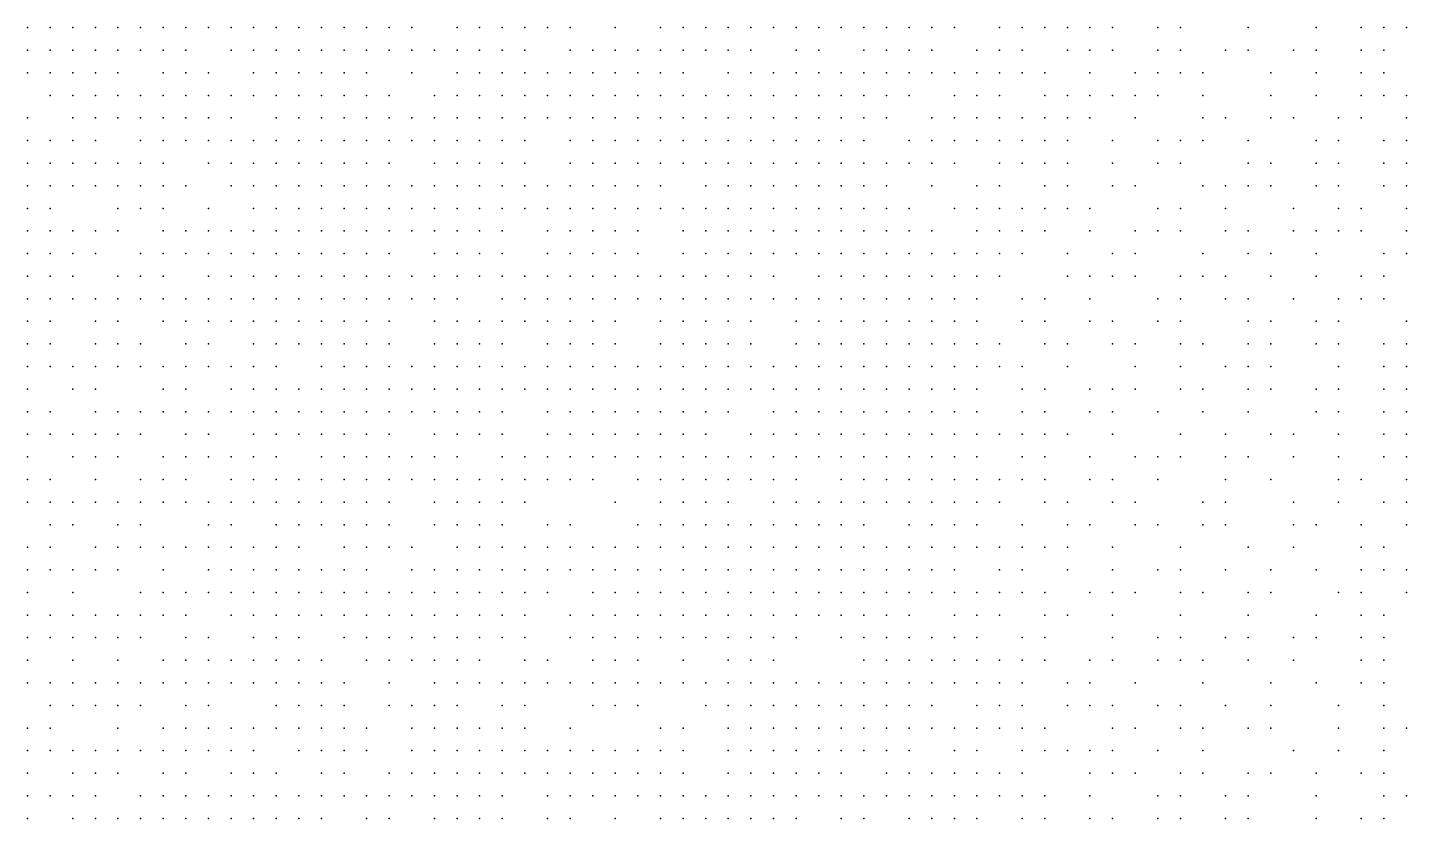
# Model space of a CAD drawing. Extents: x 429 to 793, y 817 to 1241.
# Drawn here: x 611.14 to 655.67, y 1029.04 to 1054.59 of the extents above; entities that cross this region are included whole.
import ezdxf

# ---------------------------------------------------------------- set-up
doc = ezdxf.new("R2010")
doc.units = 0

msp = doc.modelspace()

# ---------------------------------------------------------------- linework, layer by layer
for p in [(611.14, 1054.59, 254.963), (611.87, 1054.59, 255.572), (612.6, 1054.59, 256.495), (613.33, 1054.59, 257.66), (614.06, 1054.59, 258.275), (614.79, 1054.59, 259.506), (615.52, 1054.59, 259.779), (616.25, 1054.59, 260.367), (616.98, 1054.59, 261.141), (617.71, 1054.59, 261.59), (618.44, 1054.59, 262.13), (619.17, 1054.59, 262.26), (619.9, 1054.59, 262.712), (620.63, 1054.59, 263.4), (621.36, 1054.59, 263.765), (622.09, 1054.59, 264.13), (622.82, 1054.59, 264.332), (623.55, 1054.59, 264.215), (625.01, 1054.59, 264.258), (625.74, 1054.59, 264.3), (626.47, 1054.59, 264.584), (627.2, 1054.59, 264.435), (627.93, 1054.59, 264.719), (628.66, 1054.59, 264.569), (630.12, 1054.59, 264.417), (631.58, 1054.59, 263.76), (632.31, 1054.59, 263.54), (633.04, 1054.59, 263.604), (633.77, 1054.59, 263.251), (634.5, 1054.59, 263.075), (635.23, 1054.59, 262.963), (635.96, 1054.59, 262.61), (636.69, 1054.59, 262.12), (637.42, 1054.59, 261.63), (638.15, 1054.59, 260.794), (638.88, 1054.59, 260.25), (639.61, 1054.59, 260.014), (640.34, 1054.59, 259.255), (641.07, 1054.59, 258.753), (642.53, 1054.59, 256.866), (643.26, 1054.59, 255.509), (643.99, 1054.59, 254.449), (644.72, 1054.59, 253.5), (645.45, 1054.59, 252.48), (646.18, 1054.59, 251.018), (647.64, 1054.59, 247.844), (648.37, 1054.59, 246.043), (650.56, 1054.59, 241.767), (652.75, 1054.59, 237.195), (654.21, 1054.59, 234.075), (654.94, 1054.59, 232.34), (655.67, 1054.59, 231.208), (611.14, 1053.86, 255.33), (611.87, 1053.86, 255.913), (612.6, 1053.86, 257.035), (613.33, 1053.86, 258.043), (614.06, 1053.86, 258.659), (614.79, 1053.86, 259.588), (615.52, 1053.86, 260.176), (616.25, 1053.86, 260.763), (617.71, 1053.86, 261.915), (618.44, 1053.86, 262.293), (619.17, 1053.86, 262.67), (619.9, 1053.86, 263.214), (620.63, 1053.86, 263.882), (621.36, 1053.86, 264.006), (622.09, 1053.86, 264.55), (622.82, 1053.86, 264.752), (623.55, 1053.86, 264.534), (624.28, 1053.86, 264.736), (625.01, 1053.86, 264.679), (625.74, 1053.86, 264.727), (626.47, 1053.86, 264.762), (627.2, 1053.86, 264.868), (628.66, 1053.86, 265.003), (629.39, 1053.86, 264.853), (630.12, 1053.86, 264.851), (630.85, 1053.86, 264.412), (631.58, 1053.86, 264.192), (632.31, 1053.86, 263.967), (633.04, 1053.86, 263.727), (633.77, 1053.86, 263.668), (634.5, 1053.86, 263.315), (635.96, 1053.86, 263.027), (636.69, 1053.86, 262.385), (638.15, 1053.86, 261.14), (638.88, 1053.86, 260.65), (639.61, 1053.86, 260.147), (640.34, 1053.86, 259.645), (641.8, 1053.86, 258.25), (642.53, 1053.86, 256.91), (643.26, 1053.86, 255.885), (644.72, 1053.86, 254.067), (645.45, 1053.86, 252.17), (646.18, 1053.86, 251.448), (647.64, 1053.86, 247.842), (648.37, 1053.86, 246.759), (649.83, 1053.86, 243.89), (650.56, 1053.86, 242.113), (652.02, 1053.86, 238.923), (652.75, 1053.86, 237.365), (654.21, 1053.86, 234.435), (654.94, 1053.86, 232.7), (611.14, 1053.13, 255.7), (611.87, 1053.13, 256.293), (612.6, 1053.13, 257.418), (613.33, 1053.13, 257.731), (614.06, 1053.13, 259.042), (615.52, 1053.13, 260.573), (616.25, 1053.13, 261.16), (616.98, 1053.13, 262.081), (618.44, 1053.13, 262.692), (619.17, 1053.13, 263.077), (619.9, 1053.13, 263.452), (620.63, 1053.13, 264.302), (621.36, 1053.13, 264.426), (622.09, 1053.13, 264.97), (623.55, 1053.13, 265.058), (625.01, 1053.13, 265.106), (625.74, 1053.13, 265.153), (626.47, 1053.13, 265.188), (627.2, 1053.13, 265.223), (627.93, 1053.13, 265.152), (628.66, 1053.13, 265.436), (629.39, 1053.13, 265.287), (630.12, 1053.13, 265.284), (630.85, 1053.13, 264.848), (631.58, 1053.13, 264.618), (632.31, 1053.13, 264.393), (633.77, 1053.13, 264.153), (634.5, 1053.13, 263.913), (635.23, 1053.13, 263.379), (635.96, 1053.13, 263.443), (636.69, 1053.13, 262.801), (637.42, 1053.13, 262.576), (638.15, 1053.13, 261.554), (638.88, 1053.13, 261.057), (639.61, 1053.13, 260.542), (640.34, 1053.13, 259.756), (641.07, 1053.13, 259.198), (641.8, 1053.13, 258.64), (642.53, 1053.13, 257.3), (643.26, 1053.13, 256.262), (643.99, 1053.13, 254.825), (645.45, 1053.13, 253.208), (646.91, 1053.13, 250.002), (647.64, 1053.13, 248.198), (648.37, 1053.13, 247.473), (649.1, 1053.13, 245.673), (651.29, 1053.13, 241.388), (652.75, 1053.13, 237.877), (654.21, 1053.13, 234.982), (654.94, 1053.13, 233.06), (611.87, 1052.4, 256.663), (612.6, 1052.4, 257.255), (613.33, 1052.4, 258.114), (614.06, 1052.4, 259.397), (614.79, 1052.4, 259.985), (615.52, 1052.4, 260.849), (616.25, 1052.4, 261.557), (616.98, 1052.4, 262.017), (617.71, 1052.4, 262.542), (618.44, 1052.4, 263.098), (619.17, 1052.4, 263.483), (619.9, 1052.4, 263.858), (620.63, 1052.4, 264.233), (621.36, 1052.4, 264.846), (622.09, 1052.4, 265.39), (622.82, 1052.4, 265.438), (624.28, 1052.4, 265.485), (625.01, 1052.4, 265.611), (625.74, 1052.4, 265.58), (626.47, 1052.4, 265.677), (627.2, 1052.4, 265.774), (627.93, 1052.4, 265.871), (628.66, 1052.4, 265.685), (629.39, 1052.4, 265.72), (630.12, 1052.4, 265.495), (630.85, 1052.4, 265.27), (631.58, 1052.4, 265.317), (632.31, 1052.4, 264.82), (633.04, 1052.4, 264.697), (633.77, 1052.4, 264.58), (634.5, 1052.4, 264.34), (635.23, 1052.4, 264.1), (635.96, 1052.4, 263.86), (636.69, 1052.4, 263.218), (637.42, 1052.4, 262.458), (638.15, 1052.4, 261.961), (638.88, 1052.4, 261.463), (639.61, 1052.4, 260.948), (641.07, 1052.4, 259.588), (641.8, 1052.4, 259.03), (642.53, 1052.4, 257.88), (643.99, 1052.4, 255.96), (644.72, 1052.4, 254.247), (645.45, 1052.4, 253.572), (646.18, 1052.4, 251.438), (646.91, 1052.4, 250.719), (647.64, 1052.4, 248.841), (649.1, 1052.4, 246.027), (651.29, 1052.4, 241.022), (652.75, 1052.4, 237.268), (654.21, 1052.4, 235.322), (654.94, 1052.4, 233.397), (655.67, 1052.4, 232.724), (611.14, 1051.67, 255.43), (612.6, 1051.67, 257.625), (613.33, 1051.67, 258.217), (614.06, 1051.67, 259.791), (614.79, 1051.67, 260.226), (615.52, 1051.67, 261.245), (616.25, 1051.67, 261.953), (616.98, 1051.67, 262.478), (617.71, 1051.67, 262.713), (619.17, 1051.67, 263.89), (619.9, 1051.67, 264.265), (620.63, 1051.67, 264.985), (621.36, 1051.67, 265.35), (622.09, 1051.67, 265.728), (622.82, 1051.67, 265.783), (623.55, 1051.67, 265.673), (624.28, 1051.67, 265.987), (625.01, 1051.67, 265.956), (625.74, 1051.67, 265.925), (626.47, 1051.67, 266.022), (627.2, 1051.67, 266.119), (627.93, 1051.67, 266.216), (628.66, 1051.67, 266.03), (629.39, 1051.67, 266.07), (630.12, 1051.67, 265.838), (630.85, 1051.67, 265.908), (631.58, 1051.67, 265.66), (632.31, 1051.67, 265.411), (633.04, 1051.67, 265.039), (633.77, 1051.67, 264.573), (634.5, 1051.67, 264.449), (635.23, 1051.67, 264.443), (635.96, 1051.67, 264.193), (636.69, 1051.67, 263.716), (637.42, 1051.67, 263.149), (638.15, 1051.67, 262.367), (638.88, 1051.67, 261.87), (640.34, 1051.67, 260.433), (641.07, 1051.67, 259.978), (641.8, 1051.67, 259.42), (642.53, 1051.67, 258.27), (643.26, 1051.67, 257.018), (643.99, 1051.67, 256.34), (644.72, 1051.67, 254.954), (645.45, 1051.67, 253.935), (646.91, 1051.67, 251.072), (649.1, 1051.67, 246.38), (649.83, 1051.67, 245.295), (651.29, 1051.67, 241.728), (652.02, 1051.67, 240.656), (653.48, 1051.67, 236.83), (654.21, 1051.67, 236.14), (655.67, 1051.67, 233.061), (611.14, 1050.94, 256.44), (611.87, 1050.94, 257.063), (612.6, 1050.94, 258.31), (613.33, 1050.94, 258.593), (614.79, 1050.94, 260.772), (615.52, 1050.94, 261.642), (616.25, 1050.94, 262.35), (616.98, 1050.94, 262.735), (617.71, 1050.94, 263.404), (618.44, 1050.94, 263.647), (619.17, 1050.94, 264.215), (619.9, 1050.94, 264.58), (620.63, 1050.94, 265.31), (621.36, 1050.94, 265.677), (622.09, 1050.94, 266.065), (622.82, 1050.94, 266.12), (623.55, 1050.94, 266.018), (624.28, 1050.94, 266.332), (625.01, 1050.94, 266.301), (625.74, 1050.94, 266.27), (626.47, 1050.94, 266.367), (627.2, 1050.94, 266.464), (628.66, 1050.94, 266.38), (629.39, 1050.94, 266.42), (630.12, 1050.94, 266.188), (630.85, 1050.94, 265.955), (631.58, 1050.94, 266.002), (632.31, 1050.94, 265.754), (633.04, 1050.94, 265.382), (633.77, 1050.94, 265.258), (634.5, 1050.94, 265.025), (635.23, 1050.94, 264.775), (635.96, 1050.94, 264.525), (636.69, 1050.94, 263.68), (637.42, 1050.94, 263.572), (638.15, 1050.94, 263.005), (639.61, 1050.94, 261.627), (640.34, 1050.94, 260.84), (641.07, 1050.94, 260.325), (641.8, 1050.94, 259.81), (642.53, 1050.94, 258.075), (643.26, 1050.94, 257.398), (643.99, 1050.94, 256.72), (644.72, 1050.94, 255.324), (646.18, 1050.94, 252.824), (647.64, 1050.94, 249.987), (648.37, 1050.94, 248.756), (649.1, 1050.94, 246.727), (650.56, 1050.94, 243.5), (652.75, 1050.94, 239.11), (653.48, 1050.94, 237.864), (654.94, 1050.94, 234.842), (655.67, 1050.94, 233.398), (611.14, 1050.21, 256.813), (611.87, 1050.21, 257.437), (612.6, 1050.21, 258.377), (613.33, 1050.21, 258.977), (614.06, 1050.21, 260.557), (614.79, 1050.21, 261.155), (615.52, 1050.21, 261.753), (616.98, 1050.21, 263.163), (617.71, 1050.21, 263.729), (618.44, 1050.21, 263.972), (619.17, 1050.21, 264.54), (619.9, 1050.21, 264.905), (620.63, 1050.21, 265.29), (621.36, 1050.21, 266.015), (622.09, 1050.21, 266.402), (622.82, 1050.21, 266.457), (624.28, 1050.21, 266.513), (625.01, 1050.21, 266.646), (625.74, 1050.21, 266.615), (626.47, 1050.21, 266.712), (627.2, 1050.21, 266.69), (628.66, 1050.21, 266.73), (629.39, 1050.21, 266.77), (630.12, 1050.21, 266.538), (630.85, 1050.21, 266.305), (631.58, 1050.21, 266.073), (632.31, 1050.21, 266.096), (633.04, 1050.21, 265.848), (633.77, 1050.21, 265.724), (634.5, 1050.21, 265.357), (635.23, 1050.21, 265.107), (635.96, 1050.21, 264.857), (636.69, 1050.21, 264.345), (637.42, 1050.21, 263.5), (638.15, 1050.21, 263.428), (638.88, 1050.21, 262.293), (639.61, 1050.21, 262.051), (640.34, 1050.21, 261.385), (641.07, 1050.21, 260.743), (642.53, 1050.21, 259.504), (643.26, 1050.21, 257.778), (643.99, 1050.21, 256.038), (644.72, 1050.21, 255.355), (646.18, 1050.21, 253.194), (647.64, 1050.21, 250.34), (648.37, 1050.21, 248.88), (650.56, 1050.21, 244.547), (651.29, 1050.21, 242.621), (652.75, 1050.21, 239.932), (653.48, 1050.21, 238.201), (654.94, 1050.21, 235.168), (655.67, 1050.21, 233.663), (611.14, 1049.48, 257.187), (611.87, 1049.48, 257.81), (612.6, 1049.48, 258.76), (613.33, 1049.48, 259.643), (614.06, 1049.48, 260.601), (614.79, 1049.48, 261.241), (615.52, 1049.48, 262.161), (616.25, 1049.48, 262.763), (617.71, 1049.48, 264.054), (618.44, 1049.48, 264.622), (619.17, 1049.48, 264.865), (619.9, 1049.48, 265.24), (620.63, 1049.48, 265.628), (621.36, 1049.48, 266.498), (622.09, 1049.48, 266.74), (622.82, 1049.48, 266.852), (623.55, 1049.48, 266.964), (624.28, 1049.48, 267.076), (625.01, 1049.48, 266.905), (625.74, 1049.48, 266.96), (626.47, 1049.48, 267.274), (627.2, 1049.48, 267.236), (627.93, 1049.48, 267.197), (628.66, 1049.48, 267.159), (629.39, 1049.48, 267.473), (630.12, 1049.48, 267.005), (630.85, 1049.48, 266.889), (631.58, 1049.48, 266.773), (633.04, 1049.48, 266.19), (633.77, 1049.48, 265.94), (634.5, 1049.48, 265.723), (635.23, 1049.48, 265.457), (635.96, 1049.48, 265.19), (636.69, 1049.48, 264.677), (637.42, 1049.48, 263.833), (638.15, 1049.48, 263.32), (638.88, 1049.48, 262.717), (640.34, 1049.48, 261.808), (641.8, 1049.48, 260.213), (642.53, 1049.48, 259.528), (643.99, 1049.48, 257.1), (644.72, 1049.48, 255.735), (646.18, 1049.48, 254), (646.91, 1049.48, 252.535), (649.1, 1049.48, 248.145), (649.83, 1049.48, 245.618), (650.56, 1049.48, 244.884), (651.29, 1049.48, 242.958), (652.75, 1049.48, 239.577), (653.48, 1049.48, 238.538), (654.94, 1049.48, 235.495), (655.67, 1049.48, 233.989), (611.14, 1048.75, 257.56), (611.87, 1048.75, 258.16), (614.06, 1048.75, 261.007), (614.79, 1048.75, 261.972), (615.52, 1048.75, 262.574), (616.98, 1048.75, 263.577), (618.44, 1048.75, 264.79), (619.17, 1048.75, 265.19), (619.9, 1048.75, 265.578), (620.63, 1048.75, 266.256), (621.36, 1048.75, 266.838), (622.09, 1048.75, 267.08), (622.82, 1048.75, 267.192), (623.55, 1048.75, 267.304), (624.28, 1048.75, 267.416), (625.01, 1048.75, 267.245), (625.74, 1048.75, 267.307), (626.47, 1048.75, 267.353), (627.2, 1048.75, 267.588), (627.93, 1048.75, 267.549), (628.66, 1048.75, 267.511), (629.39, 1048.75, 267.825), (630.12, 1048.75, 267.357), (630.85, 1048.75, 267.242), (631.58, 1048.75, 267.126), (632.31, 1048.75, 266.658), (633.04, 1048.75, 266.533), (633.77, 1048.75, 266.272), (634.5, 1048.75, 266.322), (635.23, 1048.75, 266.055), (635.96, 1048.75, 265.522), (636.69, 1048.75, 265.179), (637.42, 1048.75, 264.503), (638.15, 1048.75, 264.16), (638.88, 1048.75, 263.14), (639.61, 1048.75, 262.61), (641.07, 1048.75, 261.147), (641.8, 1048.75, 260.617), (642.53, 1048.75, 259.932), (643.26, 1048.75, 259.247), (643.99, 1048.75, 257.493), (644.72, 1048.75, 256.323), (645.45, 1048.75, 255.052), (647.64, 1048.75, 251.06), (648.37, 1048.75, 249.596), (649.83, 1048.75, 245.965), (652.02, 1048.75, 242.004), (653.48, 1048.75, 238.153), (654.21, 1048.75, 237.407), (655.67, 1048.75, 234.372), (611.14, 1048.02, 257.953), (611.87, 1048.02, 258.563), (612.6, 1048.02, 259.732), (613.33, 1048.02, 260.049), (614.06, 1048.02, 261.414), (615.52, 1048.02, 262.987), (616.25, 1048.02, 263.59), (616.98, 1048.02, 264.075), (617.71, 1048.02, 264.39), (618.44, 1048.02, 265.1), (619.17, 1048.02, 265.515), (619.9, 1048.02, 265.918), (620.63, 1048.02, 266.645), (621.36, 1048.02, 267.178), (622.09, 1048.02, 267.42), (622.82, 1048.02, 267.532), (623.55, 1048.02, 267.644), (624.28, 1048.02, 267.53), (625.01, 1048.02, 267.592), (625.74, 1048.02, 267.655), (626.47, 1048.02, 267.7), (627.93, 1048.02, 268.092), (628.66, 1048.02, 268.137), (629.39, 1048.02, 268.177), (630.12, 1048.02, 267.945), (630.85, 1048.02, 267.703), (632.31, 1048.02, 267.117), (633.04, 1048.02, 266.875), (633.77, 1048.02, 266.615), (634.5, 1048.02, 266.355), (635.23, 1048.02, 266.388), (635.96, 1048.02, 266.122), (636.69, 1048.02, 265.512), (637.42, 1048.02, 264.836), (638.15, 1048.02, 264.492), (638.88, 1048.02, 263.816), (639.61, 1048.02, 262.962), (640.34, 1048.02, 262.374), (641.8, 1048.02, 261.02), (642.53, 1048.02, 260.335), (643.26, 1048.02, 258.586), (643.99, 1048.02, 257.887), (645.45, 1048.02, 255.934), (646.91, 1048.02, 253.265), (647.64, 1048.02, 251.42), (648.37, 1048.02, 249.59), (649.83, 1048.02, 246.539), (650.56, 1048.02, 245.587), (652.02, 1048.02, 242.328), (652.75, 1048.02, 240.572), (653.48, 1048.02, 238.837), (654.21, 1048.02, 237.721), (655.67, 1048.02, 234.6), (611.14, 1047.29, 258.347), (611.87, 1047.29, 258.957), (612.6, 1047.29, 259.567), (613.33, 1047.29, 260.456), (614.79, 1047.29, 262.385), (615.52, 1047.29, 263.273), (616.25, 1047.29, 264.003), (616.98, 1047.29, 264.561), (617.71, 1047.29, 265.046), (618.44, 1047.29, 265.425), (619.17, 1047.29, 265.84), (619.9, 1047.29, 266.242), (620.63, 1047.29, 266.97), (621.36, 1047.29, 267.518), (622.09, 1047.29, 267.76), (622.82, 1047.29, 267.872), (624.28, 1047.29, 267.878), (625.01, 1047.29, 267.94), (625.74, 1047.29, 268.003), (626.47, 1047.29, 268.395), (627.93, 1047.29, 268.44), (628.66, 1047.29, 268.485), (629.39, 1047.29, 268.53), (630.12, 1047.29, 268.287), (630.85, 1047.29, 268.045), (632.31, 1047.29, 267.802), (633.04, 1047.29, 267.217), (633.77, 1047.29, 266.957), (634.5, 1047.29, 266.698), (635.23, 1047.29, 266.438), (635.96, 1047.29, 266.454), (636.69, 1047.29, 266.188), (637.42, 1047.29, 265.675), (638.15, 1047.29, 265.147), (638.88, 1047.29, 263.775), (639.61, 1047.29, 263.235), (640.34, 1047.29, 262.784), (641.07, 1047.29, 262.196), (641.8, 1047.29, 261.43), (642.53, 1047.29, 260.636), (643.26, 1047.29, 259.65), (644.72, 1047.29, 257.498), (646.18, 1047.29, 255.13), (646.91, 1047.29, 253.638), (649.1, 1047.29, 249.215), (650.56, 1047.29, 245.927), (651.29, 1047.29, 244.115), (652.75, 1047.29, 241.168), (654.94, 1047.29, 236.366), (655.67, 1047.29, 234.677), (611.14, 1046.56, 257.692), (611.87, 1046.56, 259.35), (612.6, 1046.56, 259.96), (614.06, 1046.56, 262.193), (614.79, 1046.56, 262.64), (615.52, 1046.56, 263.687), (616.98, 1046.56, 264.974), (617.71, 1046.56, 265.335), (618.44, 1046.56, 265.75), (619.17, 1046.56, 266.165), (619.9, 1046.56, 266.568), (620.63, 1046.56, 267.295), (621.36, 1046.56, 267.698), (622.09, 1046.56, 268.1), (622.82, 1046.56, 268.163), (623.55, 1046.56, 268.425), (624.28, 1046.56, 268.4), (625.01, 1046.56, 268.375), (625.74, 1046.56, 268.725), (626.47, 1046.56, 268.461), (627.2, 1046.56, 268.572), (627.93, 1046.56, 268.683), (628.66, 1046.56, 268.86), (629.39, 1046.56, 268.917), (630.12, 1046.56, 268.662), (630.85, 1046.56, 268.367), (631.58, 1046.56, 268.098), (632.31, 1046.56, 267.829), (633.04, 1046.56, 267.56), (633.77, 1046.56, 267.427), (634.5, 1046.56, 267.294), (635.23, 1046.56, 267.161), (636.69, 1046.56, 266.52), (637.42, 1046.56, 265.992), (638.15, 1046.56, 265.465), (638.88, 1046.56, 264.62), (639.61, 1046.56, 263.552), (640.34, 1046.56, 263.013), (641.07, 1046.56, 262.606), (641.8, 1046.56, 262.018), (642.53, 1046.56, 261.046), (644.72, 1046.56, 257.956), (645.45, 1046.56, 256.202), (646.18, 1046.56, 254.387), (646.91, 1046.56, 253.645), (648.37, 1046.56, 250.543), (649.1, 1046.56, 249.586), (649.83, 1046.56, 248.1), (651.29, 1046.56, 244.455), (652.75, 1046.56, 241.498), (654.21, 1046.56, 238.077), (654.94, 1046.56, 236.673), (611.14, 1045.83, 258.74), (611.87, 1045.83, 259.387), (612.6, 1045.83, 260.68), (613.33, 1045.83, 260.968), (614.06, 1045.83, 261.583), (614.79, 1045.83, 263.207), (615.52, 1045.83, 264.1), (616.25, 1045.83, 264.417), (616.98, 1045.83, 264.92), (617.71, 1045.83, 265.66), (618.44, 1045.83, 266.228), (619.17, 1045.83, 266.49), (619.9, 1045.83, 266.892), (620.63, 1045.83, 267.668), (621.36, 1045.83, 268.06), (622.09, 1045.83, 268.468), (622.82, 1045.83, 268.538), (623.55, 1045.83, 268.8), (624.28, 1045.83, 268.775), (625.01, 1045.83, 268.75), (626.47, 1045.83, 268.836), (627.2, 1045.83, 268.947), (627.93, 1045.83, 269.19), (628.66, 1045.83, 269.247), (629.39, 1045.83, 269.305), (630.12, 1045.83, 269.05), (630.85, 1045.83, 268.742), (631.58, 1045.83, 268.795), (632.31, 1045.83, 268.204), (633.04, 1045.83, 267.935), (633.77, 1045.83, 267.802), (634.5, 1045.83, 267.669), (635.23, 1045.83, 267.536), (635.96, 1045.83, 267.028), (636.69, 1045.83, 266.882), (637.42, 1045.83, 266.337), (638.15, 1045.83, 265.392), (638.88, 1045.83, 264.938), (639.61, 1045.83, 264.41), (640.34, 1045.83, 263.87), (641.07, 1045.83, 263.33), (641.8, 1045.83, 262.428), (643.26, 1045.83, 260.662), (643.99, 1045.83, 259.764), (645.45, 1045.83, 256.925), (647.64, 1045.83, 252.906), (648.37, 1045.83, 251.728), (649.83, 1045.83, 248.096), (650.56, 1045.83, 246.26), (652.02, 1045.83, 242.974), (653.48, 1045.83, 240.124), (654.21, 1045.83, 238.383), (654.94, 1045.83, 236.748), (611.14, 1045.1, 259.137), (611.87, 1045.1, 259.783), (613.33, 1045.1, 261.372), (614.06, 1045.1, 262.597), (615.52, 1045.1, 264.22), (616.25, 1045.1, 264.83), (616.98, 1045.1, 265.706), (617.71, 1045.1, 265.967), (618.44, 1045.1, 266.581), (619.17, 1045.1, 266.842), (619.9, 1045.1, 267.235), (620.63, 1045.1, 268.02), (621.36, 1045.1, 268.417), (622.09, 1045.1, 268.835), (622.82, 1045.1, 268.905), (624.28, 1045.1, 269.15), (625.01, 1045.1, 269.125), (625.74, 1045.1, 269.1), (626.47, 1045.1, 269.52), (627.2, 1045.1, 269.322), (627.93, 1045.1, 269.577), (628.66, 1045.1, 269.635), (629.39, 1045.1, 269.693), (630.12, 1045.1, 269.438), (631.58, 1045.1, 269.182), (632.31, 1045.1, 268.927), (633.04, 1045.1, 268.31), (633.77, 1045.1, 268.177), (634.5, 1045.1, 268.044), (635.96, 1045.1, 267.517), (636.69, 1045.1, 267.245), (637.42, 1045.1, 266.7), (638.15, 1045.1, 266.155), (638.88, 1045.1, 265.246), (639.61, 1045.1, 264.755), (640.34, 1045.1, 263.684), (641.07, 1045.1, 263.321), (641.8, 1045.1, 262.958), (643.26, 1045.1, 260.855), (643.99, 1045.1, 259.067), (645.45, 1045.1, 257.667), (646.18, 1045.1, 255.893), (647.64, 1045.1, 253.283), (648.37, 1045.1, 251.798), (650.56, 1045.1, 247.34), (651.29, 1045.1, 244.634), (652.75, 1045.1, 241.872), (653.48, 1045.1, 239.407), (655.67, 1045.1, 235.851), (611.14, 1044.37, 259.533), (611.87, 1044.37, 260.18), (613.33, 1044.37, 262.39), (614.06, 1044.37, 263), (614.79, 1044.37, 264.051), (616.25, 1044.37, 265.165), (616.98, 1044.37, 266.058), (618.44, 1044.37, 266.934), (619.17, 1044.37, 267.195), (619.9, 1044.37, 267.95), (620.63, 1044.37, 268.367), (621.36, 1044.37, 268.785), (622.09, 1044.37, 269.203), (622.82, 1044.37, 269.273), (624.28, 1044.37, 269.343), (625.01, 1044.37, 269.5), (625.74, 1044.37, 269.85), (626.47, 1044.37, 269.908), (627.93, 1044.37, 269.965), (628.66, 1044.37, 270.111), (629.39, 1044.37, 270.08), (630.12, 1044.37, 269.825), (631.58, 1044.37, 269.57), (632.31, 1044.37, 269.315), (633.04, 1044.37, 268.685), (633.77, 1044.37, 268.552), (634.5, 1044.37, 268.152), (635.96, 1044.37, 267.88), (636.69, 1044.37, 267.608), (637.42, 1044.37, 267.062), (638.15, 1044.37, 266.517), (638.88, 1044.37, 265.591), (639.61, 1044.37, 265.1), (640.34, 1044.37, 264.737), (641.07, 1044.37, 264.02), (641.8, 1044.37, 263.463), (642.53, 1044.37, 262.578), (643.99, 1044.37, 260.158), (644.72, 1044.37, 258.964), (646.18, 1044.37, 256.984), (646.91, 1044.37, 255.453), (648.37, 1044.37, 252.169), (649.1, 1044.37, 251.054), (650.56, 1044.37, 246.96), (651.29, 1044.37, 245.432), (652.75, 1044.37, 242.206), (653.48, 1044.37, 241.121), (654.94, 1044.37, 237.355), (655.67, 1044.37, 236.154), (611.14, 1043.64, 259.93), (611.87, 1043.64, 261.111), (612.6, 1043.64, 261.537), (613.33, 1043.64, 262.718), (614.06, 1043.64, 263.271), (614.79, 1043.64, 264.378), (615.52, 1043.64, 264.883), (616.25, 1043.64, 265.5), (616.98, 1043.64, 266.268), (617.71, 1043.64, 266.7), (618.44, 1043.64, 267.286), (619.17, 1043.64, 267.547), (620.63, 1043.64, 268.735), (621.36, 1043.64, 269.31), (622.09, 1043.64, 269.57), (622.82, 1043.64, 269.7), (623.55, 1043.64, 269.829), (624.28, 1043.64, 269.958), (625.01, 1043.64, 270.088), (625.74, 1043.64, 270.23), (626.47, 1043.64, 270.293), (627.2, 1043.64, 270.173), (627.93, 1043.64, 270.142), (628.66, 1043.64, 270.496), (629.39, 1043.64, 270.465), (630.12, 1043.64, 270.038), (630.85, 1043.64, 269.997), (631.58, 1043.64, 269.955), (632.31, 1043.64, 269.7), (633.04, 1043.64, 269.06), (633.77, 1043.64, 269.12), (634.5, 1043.64, 268.818), (635.23, 1043.64, 268.575), (635.96, 1043.64, 268.273), (636.69, 1043.64, 267.97), (637.42, 1043.64, 267.728), (638.15, 1043.64, 266.88), (638.88, 1043.64, 265.973), (639.61, 1043.64, 265.445), (640.34, 1043.64, 265.082), (641.07, 1043.64, 264.348), (641.8, 1043.64, 263.79), (642.53, 1043.64, 262.905), (643.26, 1043.64, 261.642), (644.72, 1043.64, 259.777), (646.91, 1043.64, 255.912), (648.37, 1043.64, 252.546), (649.83, 1043.64, 249.94), (650.56, 1043.64, 247.327), (651.29, 1043.64, 245.832), (653.48, 1043.64, 241.438), (654.94, 1043.64, 237.59), (655.67, 1043.64, 236.88), (611.14, 1042.91, 260.247), (612.6, 1042.91, 261.865), (613.33, 1042.91, 263.045), (615.52, 1042.91, 265.218), (616.25, 1042.91, 265.835), (617.71, 1042.91, 267.035), (618.44, 1042.91, 267.467), (619.17, 1042.91, 267.9), (619.9, 1042.91, 268.685), (620.63, 1042.91, 269.049), (621.36, 1042.91, 269.677), (622.09, 1042.91, 269.938), (622.82, 1042.91, 270.067), (623.55, 1042.91, 270.197), (624.28, 1042.91, 270.326), (625.01, 1042.91, 270.148), (625.74, 1042.91, 270.61), (626.47, 1042.91, 270.672), (627.2, 1042.91, 270.558), (627.93, 1042.91, 270.735), (628.66, 1042.91, 270.881), (629.39, 1042.91, 270.85), (630.12, 1042.91, 270.423), (630.85, 1042.91, 270.382), (631.58, 1042.91, 270.34), (632.31, 1042.91, 270.075), (633.04, 1042.91, 269.435), (633.77, 1042.91, 269.15), (634.5, 1042.91, 269.18), (635.23, 1042.91, 268.878), (635.96, 1042.91, 268.938), (636.69, 1042.91, 268.333), (637.42, 1042.91, 268.09), (638.15, 1042.91, 267.243), (638.88, 1042.91, 266.335), (639.61, 1042.91, 265.79), (640.34, 1042.91, 265.232), (641.07, 1042.91, 264.675), (641.8, 1042.91, 264.117), (643.26, 1042.91, 262.525), (643.99, 1042.91, 261.338), (645.45, 1042.91, 258.784), (646.18, 1042.91, 257.677), (646.91, 1042.91, 256.304), (648.37, 1042.91, 253.67), (649.1, 1042.91, 251.798), (650.56, 1042.91, 248.22), (651.29, 1042.91, 246.93), (652.75, 1042.91, 243.59), (653.48, 1042.91, 241.054), (654.94, 1042.91, 238.396), (655.67, 1042.91, 237.177), (611.14, 1042.18, 260.565), (611.87, 1042.18, 261.19), (613.33, 1042.18, 263.372), (614.06, 1042.18, 263.983), (614.79, 1042.18, 264.935), (615.52, 1042.18, 265.743), (616.25, 1042.18, 266.583), (616.98, 1042.18, 266.997), (617.71, 1042.18, 267.41), (618.44, 1042.18, 267.824), (619.17, 1042.18, 268.25), (619.9, 1042.18, 269.035), (620.63, 1042.18, 269.47), (621.36, 1042.18, 270.044), (622.09, 1042.18, 270.305), (622.82, 1042.18, 270.435), (623.55, 1042.18, 270.564), (624.28, 1042.18, 270.445), (625.01, 1042.18, 270.527), (625.74, 1042.18, 270.99), (626.47, 1042.18, 271.052), (627.93, 1042.18, 271.115), (628.66, 1042.18, 271.266), (629.39, 1042.18, 271.235), (630.12, 1042.18, 270.808), (630.85, 1042.18, 270.98), (631.58, 1042.18, 270.715), (632.31, 1042.18, 270.45), (633.04, 1042.18, 269.81), (633.77, 1042.18, 269.525), (635.23, 1042.18, 269.24), (635.96, 1042.18, 269.3), (636.69, 1042.18, 268.695), (637.42, 1042.18, 268.453), (638.15, 1042.18, 267.605), (638.88, 1042.18, 267), (639.61, 1042.18, 266.138), (640.34, 1042.18, 265.608), (641.07, 1042.18, 265.096), (641.8, 1042.18, 264.072), (643.26, 1042.18, 263.06), (643.99, 1042.18, 261.11), (645.45, 1042.18, 259.102), (646.18, 1042.18, 257.985), (647.64, 1042.18, 255.289), (649.1, 1042.18, 252.175), (650.56, 1042.18, 248.805), (652.75, 1042.18, 243.923), (653.48, 1042.18, 242.13), (654.94, 1042.18, 238.923), (655.67, 1042.18, 237.473), (611.14, 1041.45, 260.883), (611.87, 1041.45, 261.508), (612.6, 1041.45, 263.075), (613.33, 1041.45, 263.7), (614.06, 1041.45, 264.464), (614.79, 1041.45, 265.317), (616.25, 1041.45, 266.921), (616.98, 1041.45, 267.335), (618.44, 1041.45, 268.155), (619.17, 1041.45, 268.6), (619.9, 1041.45, 269.385), (620.63, 1041.45, 269.82), (621.36, 1041.45, 270.412), (622.09, 1041.45, 270.672), (622.82, 1041.45, 270.802), (624.28, 1041.45, 270.825), (625.01, 1041.45, 270.908), (625.74, 1041.45, 271.37), (626.47, 1041.45, 271.432), (627.93, 1041.45, 271.495), (628.66, 1041.45, 271.557), (629.39, 1041.45, 271.62), (630.12, 1041.45, 271.193), (630.85, 1041.45, 271.355), (631.58, 1041.45, 271.09), (632.31, 1041.45, 270.825), (633.04, 1041.45, 270.185), (634.5, 1041.45, 269.9), (635.23, 1041.45, 269.615), (635.96, 1041.45, 269.36), (636.69, 1041.45, 269.057), (637.42, 1041.45, 268.815), (638.15, 1041.45, 268.21), (638.88, 1041.45, 267.045), (639.61, 1041.45, 266.485), (640.34, 1041.45, 265.91), (641.07, 1041.45, 265.426), (641.8, 1041.45, 264.914), (642.53, 1041.45, 263.89), (643.26, 1041.45, 263.39), (643.99, 1041.45, 262.06), (644.72, 1041.45, 260.73), (646.18, 1041.45, 258.293), (648.37, 1041.45, 254.275), (649.83, 1041.45, 250.68), (651.29, 1041.45, 246.52), (652.02, 1041.45, 245.76), (653.48, 1041.45, 242.238), (654.94, 1041.45, 239.22), (655.67, 1041.45, 237.77), (611.14, 1040.72, 261.2), (612.6, 1040.72, 263.395), (613.33, 1040.72, 264.025), (614.06, 1040.72, 264.655), (615.52, 1040.72, 266.419), (616.25, 1040.72, 267.258), (616.98, 1040.72, 267.672), (617.71, 1040.72, 268.06), (618.44, 1040.72, 268.505), (619.17, 1040.72, 268.95), (620.63, 1040.72, 270.17), (621.36, 1040.72, 270.605), (622.09, 1040.72, 271.04), (622.82, 1040.72, 271.378), (623.55, 1040.72, 271.292), (624.28, 1040.72, 271.543), (625.01, 1040.72, 271.457), (626.47, 1040.72, 271.553), (627.2, 1040.72, 271.737), (627.93, 1040.72, 271.92), (628.66, 1040.72, 271.982), (629.39, 1040.72, 272.062), (630.12, 1040.72, 271.835), (630.85, 1040.72, 271.408), (631.58, 1040.72, 271.513), (632.31, 1040.72, 271.195), (633.04, 1040.72, 270.878), (633.77, 1040.72, 270.511), (634.5, 1040.72, 270.462), (635.23, 1040.72, 269.99), (635.96, 1040.72, 269.705), (636.69, 1040.72, 269.42), (637.42, 1040.72, 268.86), (638.15, 1040.72, 268.3), (638.88, 1040.72, 267.393), (639.61, 1040.72, 266.832), (640.34, 1040.72, 266.258), (641.07, 1040.72, 265.682), (641.8, 1040.72, 265.244), (643.26, 1040.72, 263.72), (643.99, 1040.72, 262.805), (645.45, 1040.72, 260.408), (646.91, 1040.72, 257.89), (647.64, 1040.72, 256.078), (648.37, 1040.72, 254.577), (649.83, 1040.72, 251.073), (650.56, 1040.72, 249.9), (652.02, 1040.72, 246.11), (653.48, 1040.72, 242.787), (654.94, 1040.72, 239.165), (655.67, 1040.72, 238.063), (611.14, 1039.99, 262.084), (611.87, 1039.99, 263.09), (613.33, 1039.99, 264.35), (614.79, 1039.99, 265.992), (615.52, 1039.99, 266.756), (616.25, 1039.99, 267.596), (617.71, 1039.99, 268.41), (618.44, 1039.99, 269.135), (619.17, 1039.99, 269.722), (619.9, 1039.99, 270.143), (620.63, 1039.99, 270.987), (621.36, 1039.99, 271), (622.09, 1039.99, 271.453), (622.82, 1039.99, 271.547), (623.55, 1039.99, 271.717), (624.28, 1039.99, 271.968), (625.01, 1039.99, 271.882), (625.74, 1039.99, 271.795), (626.47, 1039.99, 271.978), (627.2, 1039.99, 272.162), (627.93, 1039.99, 272.345), (628.66, 1039.99, 272.425), (629.39, 1039.99, 272.505), (630.85, 1039.99, 272.277), (631.58, 1039.99, 272.049), (632.31, 1039.99, 271.617), (633.04, 1039.99, 271.3), (633.77, 1039.99, 270.933), (634.5, 1039.99, 270.884), (635.23, 1039.99, 270.413), (635.96, 1039.99, 270.363), (637.42, 1039.99, 269.823), (638.15, 1039.99, 269.242), (638.88, 1039.99, 268.682), (639.61, 1039.99, 267.681), (640.34, 1039.99, 266.924), (641.07, 1039.99, 266.03), (641.8, 1039.99, 265.455), (642.53, 1039.99, 265.062), (643.26, 1039.99, 264.05), (643.99, 1039.99, 263.122), (645.45, 1039.99, 260.645), (646.18, 1039.99, 259.925), (647.64, 1039.99, 256.809), (649.83, 1039.99, 252.222), (651.29, 1039.99, 248.753), (653.48, 1039.99, 243.46), (654.21, 1039.99, 240.557), (655.67, 1039.99, 238.357), (611.14, 1039.26, 262.404), (611.87, 1039.26, 263.415), (612.6, 1039.26, 264.045), (613.33, 1039.26, 264.675), (614.06, 1039.26, 265.305), (614.79, 1039.26, 266.26), (615.52, 1039.26, 267.52), (616.25, 1039.26, 268.36), (616.98, 1039.26, 268.245), (617.71, 1039.26, 268.97), (618.44, 1039.26, 269.53), (619.17, 1039.26, 270.117), (619.9, 1039.26, 270.538), (620.63, 1039.26, 270.96), (621.36, 1039.26, 271.413), (622.09, 1039.26, 271.865), (622.82, 1039.26, 271.96), (624.28, 1039.26, 272.393), (625.01, 1039.26, 272.307), (625.74, 1039.26, 272.22), (626.47, 1039.26, 272.403), (627.2, 1039.26, 272.587), (630.12, 1039.26, 272.948), (631.58, 1039.26, 271.935), (632.31, 1039.26, 272.04), (633.04, 1039.26, 271.723), (633.77, 1039.26, 271.405), (635.23, 1039.26, 270.835), (635.96, 1039.26, 270.713), (636.69, 1039.26, 270.469), (637.42, 1039.26, 270.225), (638.15, 1039.26, 269.645), (638.88, 1039.26, 269.065), (639.61, 1039.26, 268.063), (640.34, 1039.26, 267.562), (641.07, 1039.26, 266.668), (641.8, 1039.26, 266.413), (642.53, 1039.26, 265.837), (643.99, 1039.26, 263.44), (644.72, 1039.26, 262.72), (646.18, 1039.26, 260.242), (646.91, 1039.26, 258.505), (649.1, 1039.26, 254.514), (649.83, 1039.26, 252.615), (652.02, 1039.26, 247.074), (653.48, 1039.26, 243.77), (654.94, 1039.26, 240.13), (655.67, 1039.26, 238.65), (611.87, 1038.53, 263.74), (612.6, 1038.53, 264.569), (614.06, 1038.53, 266.153), (614.79, 1038.53, 267.253), (616.98, 1038.53, 269.2), (617.71, 1038.53, 269.365), (619.17, 1038.53, 270.512), (619.9, 1038.53, 270.933), (620.63, 1038.53, 271.372), (621.36, 1038.53, 271.825), (622.09, 1038.53, 272.277), (622.82, 1038.53, 272.372), (624.28, 1038.53, 272.468), (625.01, 1038.53, 272.732), (625.74, 1038.53, 272.645), (626.47, 1038.53, 272.828), (627.93, 1038.53, 272.788), (628.66, 1038.53, 272.867), (630.85, 1038.53, 272.72), (631.58, 1038.53, 272.491), (632.31, 1038.53, 272.264), (633.04, 1038.53, 272.145), (633.77, 1038.53, 271.828), (634.5, 1038.53, 271.778), (635.23, 1038.53, 271.36), (635.96, 1038.53, 271.116), (636.69, 1038.53, 270.872), (637.42, 1038.53, 270.628), (638.15, 1038.53, 270.047), (639.61, 1038.53, 268.947), (640.34, 1038.53, 267.945), (641.07, 1038.53, 267.689), (641.8, 1038.53, 266.795), (643.26, 1038.53, 265.242), (644.72, 1038.53, 262.646), (645.45, 1038.53, 261.636), (646.91, 1038.53, 259.442), (647.64, 1038.53, 258.272), (649.1, 1038.53, 254.725), (649.83, 1038.53, 253.385), (652.02, 1038.53, 247.902), (652.75, 1038.53, 246.05), (654.21, 1038.53, 241.92), (655.67, 1038.53, 237.937), (611.14, 1037.8, 263.11), (611.87, 1037.8, 263.706), (613.33, 1037.8, 265.362), (614.06, 1037.8, 266.985), (614.79, 1037.8, 267.628), (615.52, 1037.8, 268.27), (616.25, 1037.8, 268.735), (616.98, 1037.8, 269.575), (617.71, 1037.8, 270.04), (618.44, 1037.8, 270.485), (619.17, 1037.8, 270.907), (619.9, 1037.8, 270.92), (621.36, 1037.8, 272.237), (622.09, 1037.8, 272.69), (622.82, 1037.8, 272.892), (623.55, 1037.8, 272.88), (625.01, 1037.8, 272.975), (625.74, 1037.8, 273.07), (626.47, 1037.8, 273.417), (627.2, 1037.8, 273.323), (627.93, 1037.8, 273.23), (628.66, 1037.8, 273.577), (629.39, 1037.8, 273.483), (630.12, 1037.8, 273.39), (630.85, 1037.8, 273.303), (631.58, 1037.8, 272.934), (632.31, 1037.8, 272.706), (633.04, 1037.8, 272.478), (633.77, 1037.8, 272.25), (634.5, 1037.8, 272.006), (635.23, 1037.8, 271.978), (635.96, 1037.8, 271.518), (636.69, 1037.8, 271.274), (637.42, 1037.8, 271.03), (638.15, 1037.8, 270.45), (638.88, 1037.8, 269.467), (639.61, 1037.8, 268.888), (640.34, 1037.8, 268.328), (641.07, 1037.8, 268.072), (641.8, 1037.8, 267.158), (642.53, 1037.8, 266.2), (643.26, 1037.8, 265.605), (643.99, 1037.8, 264.87), (644.72, 1037.8, 263.638), (646.18, 1037.8, 261.272), (648.37, 1037.8, 256.545), (650.56, 1037.8, 251.789), (652.02, 1037.8, 248.31), (654.21, 1037.8, 242.95), (654.94, 1037.8, 240.984), (611.14, 1037.07, 263.473), (611.87, 1037.07, 264.5), (612.6, 1037.07, 265.294), (613.33, 1037.07, 266.302), (614.06, 1037.07, 267.36), (615.52, 1037.07, 268.645), (616.98, 1037.07, 269.95), (617.71, 1037.07, 270.415), (618.44, 1037.07, 270.88), (619.17, 1037.07, 271.333), (619.9, 1037.07, 271.622), (620.63, 1037.07, 272.363), (621.36, 1037.07, 272.527), (622.09, 1037.07, 273.105), (623.55, 1037.07, 273.295), (624.28, 1037.07, 273.497), (625.01, 1037.07, 273.412), (625.74, 1037.07, 273.497), (626.47, 1037.07, 273.572), (627.2, 1037.07, 273.763), (627.93, 1037.07, 273.67), (628.66, 1037.07, 274.017), (629.39, 1037.07, 273.923), (630.12, 1037.07, 273.83), (630.85, 1037.07, 273.787), (631.58, 1037.07, 273.26), (632.31, 1037.07, 273.217), (633.04, 1037.07, 272.914), (633.77, 1037.07, 272.672), (634.5, 1037.07, 272.414), (635.23, 1037.07, 272.383), (635.96, 1037.07, 272.045), (636.69, 1037.07, 271.368), (637.42, 1037.07, 271.435), (638.15, 1037.07, 270.778), (638.88, 1037.07, 269.87), (639.61, 1037.07, 269.29), (640.34, 1037.07, 268.71), (641.07, 1037.07, 268.115), (642.53, 1037.07, 266.562), (643.26, 1037.07, 265.967), (644.72, 1037.07, 264.497), (646.18, 1037.07, 261.619), (647.64, 1037.07, 259.448), (648.37, 1037.07, 257.42), (649.83, 1037.07, 254.57), (651.29, 1037.07, 251.075), (652.75, 1037.07, 246.37), (654.21, 1037.07, 243.307), (654.94, 1037.07, 239.968), (655.67, 1037.07, 239.203), (611.14, 1036.34, 263.818), (612.6, 1036.34, 265.656), (614.79, 1036.34, 268.717), (615.52, 1036.34, 269.02), (616.25, 1036.34, 269.892), (616.98, 1036.34, 270.328), (617.71, 1036.34, 270.793), (618.44, 1036.34, 271.275), (619.17, 1036.34, 271.747), (619.9, 1036.34, 272.037), (620.63, 1036.34, 272.778), (621.36, 1036.34, 272.942), (622.09, 1036.34, 273.52), (622.82, 1036.34, 273.508), (623.55, 1036.34, 273.71), (624.28, 1036.34, 273.753), (625.01, 1036.34, 273.839), (625.74, 1036.34, 273.925), (626.47, 1036.34, 273.999), (627.2, 1036.34, 274.073), (627.93, 1036.34, 274.11), (629.39, 1036.34, 274.363), (630.12, 1036.34, 274.27), (630.85, 1036.34, 274.227), (631.58, 1036.34, 273.7), (632.31, 1036.34, 273.579), (633.04, 1036.34, 273.337), (633.77, 1036.34, 273.095), (634.5, 1036.34, 272.837), (635.23, 1036.34, 272.579), (635.96, 1036.34, 272.45), (636.69, 1036.34, 272.112), (637.42, 1036.34, 271.84), (638.15, 1036.34, 271.183), (638.88, 1036.34, 270.932), (639.61, 1036.34, 270.023), (640.34, 1036.34, 269.092), (641.07, 1036.34, 268.557), (641.8, 1036.34, 268.038), (642.53, 1036.34, 267.367), (643.26, 1036.34, 266.848), (643.99, 1036.34, 265.962), (645.45, 1036.34, 263.043), (646.18, 1036.34, 262.678), (646.91, 1036.34, 260.515), (648.37, 1036.34, 258.38), (649.1, 1036.34, 256.385), (650.56, 1036.34, 253.05), (651.29, 1036.34, 251.445), (653.48, 1036.34, 245.472), (654.21, 1036.34, 243.64), (655.67, 1036.34, 240.203), (611.14, 1035.61, 264.163), (611.87, 1035.61, 265.155), (612.6, 1035.61, 265.802), (613.33, 1035.61, 267.13), (614.06, 1035.61, 268.113), (614.79, 1035.61, 269.095), (615.52, 1035.61, 269.397), (616.25, 1035.61, 270.269), (617.71, 1035.61, 271.188), (618.44, 1035.61, 271.67), (619.17, 1035.61, 272.142), (619.9, 1035.61, 272.615), (620.63, 1035.61, 273.193), (621.36, 1035.61, 273.357), (622.09, 1035.61, 273.935), (622.82, 1035.61, 273.923), (623.55, 1035.61, 274.095), (624.28, 1035.61, 274.181), (625.01, 1035.61, 274.267), (625.74, 1035.61, 274.352), (626.47, 1035.61, 274.427), (627.2, 1035.61, 274.5), (628.66, 1035.61, 274.574), (629.39, 1035.61, 274.803), (630.12, 1035.61, 274.71), (630.85, 1035.61, 274.667), (631.58, 1035.61, 274.243), (632.31, 1035.61, 274.001), (633.04, 1035.61, 273.76), (633.77, 1035.61, 273.518), (634.5, 1035.61, 273.26), (635.23, 1035.61, 273.001), (635.96, 1035.61, 272.743), (636.69, 1035.61, 272.517), (637.42, 1035.61, 272.245), (638.15, 1035.61, 271.588), (638.88, 1035.61, 271.337), (639.61, 1035.61, 270.077), (641.07, 1035.61, 269.475), (641.8, 1035.61, 268.862), (642.53, 1035.61, 267.732), (643.99, 1035.61, 266.327), (644.72, 1035.61, 265.225), (646.18, 1035.61, 262.65), (648.37, 1035.61, 259.312), (650.56, 1035.61, 253.312), (652.75, 1035.61, 248.235), (654.21, 1035.61, 243.95), (654.94, 1035.61, 242.06), (611.14, 1034.88, 265.034), (611.87, 1034.88, 265.621), (612.6, 1034.88, 266.81), (613.33, 1034.88, 267.47), (614.06, 1034.88, 267.81), (614.79, 1034.88, 268.793), (616.25, 1034.88, 270.647), (616.98, 1034.88, 270.705), (618.44, 1034.88, 272.065), (619.17, 1034.88, 272.537), (619.9, 1034.88, 273.01), (621.36, 1034.88, 273.772), (622.09, 1034.88, 274.35), (622.82, 1034.88, 274.436), (623.55, 1034.88, 274.565), (624.28, 1034.88, 274.608), (625.01, 1034.88, 274.694), (625.74, 1034.88, 274.78), (626.47, 1034.88, 275.004), (627.2, 1034.88, 274.928), (628.66, 1034.88, 275.002), (629.39, 1034.88, 275.076), (630.12, 1034.88, 275.15), (630.85, 1034.88, 274.908), (631.58, 1034.88, 274.908), (632.31, 1034.88, 274.545), (633.04, 1034.88, 274.302), (633.77, 1034.88, 273.94), (634.5, 1034.88, 273.682), (635.23, 1034.88, 273.424), (635.96, 1034.88, 273.166), (637.42, 1034.88, 272.908), (638.15, 1034.88, 271.993), (638.88, 1034.88, 271.665), (639.61, 1034.88, 271.062), (640.34, 1034.88, 270.46), (641.07, 1034.88, 269.857), (641.8, 1034.88, 269.245), (643.26, 1034.88, 267.578), (643.99, 1034.88, 267.06), (646.18, 1034.88, 263.06), (647.64, 1034.88, 261.087), (648.37, 1034.88, 260.013), (649.83, 1034.88, 256.426), (650.56, 1034.88, 254.367), (652.02, 1034.88, 250.935), (652.75, 1034.88, 248.815), (654.21, 1034.88, 244.26), (654.94, 1034.88, 242.37), (611.14, 1034.15, 265.379), (612.6, 1034.15, 267.17), (614.06, 1034.15, 268.49), (615.52, 1034.15, 270.588), (616.25, 1034.15, 270.617), (616.98, 1034.15, 271.1), (617.71, 1034.15, 271.978), (618.44, 1034.15, 272.46), (619.17, 1034.15, 272.932), (619.9, 1034.15, 273.405), (620.63, 1034.15, 273.878), (622.09, 1034.15, 274.747), (622.82, 1034.15, 274.656), (623.55, 1034.15, 275.052), (624.28, 1034.15, 274.962), (625.01, 1034.15, 274.871), (625.74, 1034.15, 275.267), (627.2, 1034.15, 275.228), (627.93, 1034.15, 275.452), (629.39, 1034.15, 275.565), (630.12, 1034.15, 275.645), (630.85, 1034.15, 275.393), (632.31, 1034.15, 275.027), (633.77, 1034.15, 274.422), (634.5, 1034.15, 273.886), (635.23, 1034.15, 273.832), (638.15, 1034.15, 272.65), (638.88, 1034.15, 272.535), (639.61, 1034.15, 271.445), (640.34, 1034.15, 270.842), (641.07, 1034.15, 270.24), (641.8, 1034.15, 269.628), (642.53, 1034.15, 268.633), (643.26, 1034.15, 268.02), (643.99, 1034.15, 267.425), (645.45, 1034.15, 264.835), (646.18, 1034.15, 264.08), (647.64, 1034.15, 261.415), (648.37, 1034.15, 260.34), (649.1, 1034.15, 258.06), (650.56, 1034.15, 254.63), (652.02, 1034.15, 251.37), (654.21, 1034.15, 244.95), (654.94, 1034.15, 242.946), (611.14, 1033.42, 266.205), (611.87, 1033.42, 266.867), (612.6, 1033.42, 267.53), (613.33, 1033.42, 268.19), (614.06, 1033.42, 268.85), (614.79, 1033.42, 269.87), (615.52, 1033.42, 270.53), (616.25, 1033.42, 271.322), (616.98, 1033.42, 272.113), (617.71, 1033.42, 272.287), (618.44, 1033.42, 272.905), (619.17, 1033.42, 273.387), (619.9, 1033.42, 273.85), (620.63, 1033.42, 274.313), (621.36, 1033.42, 274.825), (622.82, 1033.42, 275.143), (624.28, 1033.42, 275.449), (625.01, 1033.42, 275.358), (625.74, 1033.42, 275.755), (626.47, 1033.42, 275.492), (627.2, 1033.42, 275.716), (627.93, 1033.42, 275.94), (628.66, 1033.42, 275.98), (629.39, 1033.42, 276.06), (630.12, 1033.42, 276.14), (630.85, 1033.42, 275.888), (631.58, 1033.42, 275.636), (632.31, 1033.42, 275.51), (633.04, 1033.42, 275.147), (633.77, 1033.42, 274.905), (634.5, 1033.42, 274.368), (635.23, 1033.42, 274.314), (635.96, 1033.42, 273.777), (636.69, 1033.42, 273.723), (637.42, 1033.42, 273.387), (638.15, 1033.42, 273.115), (638.88, 1033.42, 272.605), (639.61, 1033.42, 271.875), (640.34, 1033.42, 271.33), (641.07, 1033.42, 270.67), (641.8, 1033.42, 269.975), (642.53, 1033.42, 269.015), (643.26, 1033.42, 268.402), (644.72, 1033.42, 267.035), (645.45, 1033.42, 266.28), (646.91, 1033.42, 263.667), (649.1, 1033.42, 259.505), (651.29, 1033.42, 254.1), (652.75, 1033.42, 249.974), (654.21, 1033.42, 244.48), (654.94, 1033.42, 242.422), (611.87, 1032.69, 267.228), (612.6, 1032.69, 267.89), (613.33, 1032.69, 269.027), (614.06, 1032.69, 270.255), (614.79, 1032.69, 270.945), (616.25, 1032.69, 271.767), (616.98, 1032.69, 272.558), (619.17, 1032.69, 273.832), (619.9, 1032.69, 274.295), (620.63, 1032.69, 274.898), (621.36, 1032.69, 275.3), (622.82, 1032.69, 275.396), (623.55, 1032.69, 275.54), (624.28, 1032.69, 275.937), (625.01, 1032.69, 275.846), (626.47, 1032.69, 275.979), (627.2, 1032.69, 276.203), (629.39, 1032.69, 276.555), (630.12, 1032.69, 276.635), (630.85, 1032.69, 276.383), (633.04, 1032.69, 275.63), (633.77, 1032.69, 275.268), (634.5, 1032.69, 274.851), (635.23, 1032.69, 274.797), (635.96, 1032.69, 274.26), (636.69, 1032.69, 274.124), (637.42, 1032.69, 273.852), (638.15, 1032.69, 273.58), (638.88, 1032.69, 273.07), (639.61, 1032.69, 272.56), (640.34, 1032.69, 271.76), (641.8, 1032.69, 270.405), (642.53, 1032.69, 270.14), (643.26, 1032.69, 269.18), (644.72, 1032.69, 267.527), (645.45, 1032.69, 266.017), (646.18, 1032.69, 265.393), (647.64, 1032.69, 263.255), (648.37, 1032.69, 261.412), (649.83, 1032.69, 257.86), (651.29, 1032.69, 254.36), (653.48, 1032.69, 248.342), (654.94, 1032.69, 243.216), (611.14, 1031.96, 266.565), (611.87, 1031.96, 267.577), (614.06, 1031.96, 270.163), (615.52, 1031.96, 271.77), (616.25, 1031.96, 272.18), (616.98, 1031.96, 272.385), (617.71, 1031.96, 273.177), (618.44, 1031.96, 273.813), (619.17, 1031.96, 274.569), (619.9, 1031.96, 274.971), (620.63, 1031.96, 275.373), (621.36, 1031.96, 275.775), (622.09, 1031.96, 275.871), (623.55, 1031.96, 275.967), (624.28, 1031.96, 276.063), (625.01, 1031.96, 276.333), (625.74, 1031.96, 276.243), (626.47, 1031.96, 276.467), (627.2, 1031.96, 276.395), (628.66, 1031.96, 276.475), (631.58, 1031.96, 276.131), (632.31, 1031.96, 275.879), (633.77, 1031.96, 275.75), (634.5, 1031.96, 275.388), (635.23, 1031.96, 275.333), (635.96, 1031.96, 274.861), (636.69, 1031.96, 274.589), (637.42, 1031.96, 274.317), (638.15, 1031.96, 274.045), (638.88, 1031.96, 273.535), (639.61, 1031.96, 273.025), (640.34, 1031.96, 272.515), (641.07, 1031.96, 271.645), (641.8, 1031.96, 270.835), (642.53, 1031.96, 269.875), (643.26, 1031.96, 269.617), (643.99, 1031.96, 269.101), (646.18, 1031.96, 266.377), (646.91, 1031.96, 264), (648.37, 1031.96, 261.74), (649.1, 1031.96, 260.917), (650.56, 1031.96, 257.328), (651.29, 1031.96, 255.672), (653.48, 1031.96, 248.295), (654.94, 1031.96, 244.28), (655.67, 1031.96, 241.611), (611.14, 1031.23, 266.95), (611.87, 1031.23, 267.962), (612.6, 1031.23, 269.228), (613.33, 1031.23, 269.98), (614.06, 1031.23, 270.67), (614.79, 1031.23, 271.775), (615.52, 1031.23, 272.185), (616.25, 1031.23, 272.595), (616.98, 1031.23, 273.005), (617.71, 1031.23, 273.622), (618.44, 1031.23, 274.258), (619.9, 1031.23, 275.446), (620.63, 1031.23, 275.848), (621.36, 1031.23, 276.25), (622.09, 1031.23, 276.489), (623.55, 1031.23, 276.442), (624.28, 1031.23, 276.538), (625.01, 1031.23, 276.634), (625.74, 1031.23, 276.73), (626.47, 1031.23, 277.071), (627.2, 1031.23, 276.915), (627.93, 1031.23, 277.101), (628.66, 1031.23, 276.97), (629.39, 1031.23, 277.286), (630.12, 1031.23, 277.13), (630.85, 1031.23, 277.163), (631.58, 1031.23, 276.626), (632.31, 1031.23, 276.374), (633.77, 1031.23, 276.122), (634.5, 1031.23, 275.87), (635.23, 1031.23, 275.598), (635.96, 1031.23, 275.572), (636.69, 1031.23, 275.19), (637.42, 1031.23, 274.782), (638.15, 1031.23, 274.892), (638.88, 1031.23, 274), (639.61, 1031.23, 273.49), (641.07, 1031.23, 272.075), (641.8, 1031.23, 271.53), (643.26, 1031.23, 270.014), (643.99, 1031.23, 269.499), (644.72, 1031.23, 268.983), (645.45, 1031.23, 267), (646.18, 1031.23, 266.113), (647.64, 1031.23, 264.36), (649.1, 1031.23, 261.31), (652.02, 1031.23, 254.274), (653.48, 1031.23, 249.364), (654.94, 1031.23, 243.778), (611.14, 1030.5, 268.033), (612.6, 1030.5, 269.705), (613.33, 1030.5, 270.395), (614.06, 1030.5, 271.085), (615.52, 1030.5, 272.6), (616.25, 1030.5, 273.01), (617.71, 1030.5, 273.83), (618.44, 1030.5, 274.893), (619.17, 1030.5, 275.069), (620.63, 1030.5, 276.074), (621.36, 1030.5, 276.728), (622.82, 1030.5, 276.728), (623.55, 1030.5, 276.967), (624.28, 1030.5, 277.207), (625.01, 1030.5, 277.113), (625.74, 1030.5, 277.218), (626.47, 1030.5, 277.306), (627.2, 1030.5, 277.413), (627.93, 1030.5, 277.257), (628.66, 1030.5, 277.598), (629.39, 1030.5, 277.784), (630.12, 1030.5, 277.628), (630.85, 1030.5, 277.661), (631.58, 1030.5, 277.196), (632.31, 1030.5, 277.23), (633.77, 1030.5, 276.616), (634.5, 1030.5, 276.35), (635.23, 1030.5, 276.066), (635.96, 1030.5, 276.037), (636.69, 1030.5, 275.655), (637.42, 1030.5, 275.273), (638.88, 1030.5, 274.975), (639.61, 1030.5, 273.97), (640.34, 1030.5, 272.98), (641.07, 1030.5, 272.47), (641.8, 1030.5, 271.96), (642.53, 1030.5, 271.444), (643.26, 1030.5, 270.928), (645.45, 1030.5, 268.19), (646.18, 1030.5, 266.737), (646.91, 1030.5, 266.473), (648.37, 1030.5, 263.177), (649.1, 1030.5, 262.38), (650.56, 1030.5, 258.735), (651.29, 1030.5, 257.08), (652.75, 1030.5, 252.613), (654.21, 1030.5, 246.752), (654.94, 1030.5, 244.547), (611.14, 1029.77, 267.682), (611.87, 1029.77, 269.43), (612.6, 1029.77, 270.12), (613.33, 1029.77, 270.81), (614.79, 1029.77, 272.19), (615.52, 1029.77, 273.15), (616.25, 1029.77, 273.63), (616.98, 1029.77, 274.251), (617.71, 1029.77, 274.685), (618.44, 1029.77, 275.113), (619.17, 1029.77, 275.547), (619.9, 1029.77, 275.723), (620.63, 1029.77, 276.552), (621.36, 1029.77, 277.205), (622.09, 1029.77, 276.967), (622.82, 1029.77, 277.206), (623.55, 1029.77, 277.445), (624.28, 1029.77, 277.497), (625.01, 1029.77, 277.601), (625.74, 1029.77, 277.705), (626.47, 1029.77, 277.793), (627.93, 1029.77, 277.881), (628.66, 1029.77, 278.096), (629.39, 1029.77, 278.281), (630.12, 1029.77, 278.125), (630.85, 1029.77, 278.158), (631.58, 1029.77, 277.694), (632.31, 1029.77, 277.727), (633.04, 1029.77, 277.362), (633.77, 1029.77, 277.096), (634.5, 1029.77, 276.83), (635.23, 1029.77, 276.546), (635.96, 1029.77, 276.262), (636.69, 1029.77, 276.12), (637.42, 1029.77, 275.738), (638.15, 1029.77, 275.357), (638.88, 1029.77, 275.44), (639.61, 1029.77, 274.435), (640.34, 1029.77, 273.7), (641.07, 1029.77, 273.43), (641.8, 1029.77, 272.393), (642.53, 1029.77, 271.849), (643.26, 1029.77, 271.068), (643.99, 1029.77, 270.505), (645.45, 1029.77, 268.984), (647.64, 1029.77, 265.465), (648.37, 1029.77, 263.497), (649.83, 1029.77, 260.985), (650.56, 1029.77, 259.02), (652.75, 1029.77, 251.997), (654.94, 1029.77, 244.813), (655.67, 1029.77, 243.158), (611.14, 1029.04, 268.73), (612.6, 1029.04, 270.488), (613.33, 1029.04, 271.225), (614.06, 1029.04, 272.283), (614.79, 1029.04, 273.085), (615.52, 1029.04, 273.565), (616.25, 1029.04, 274.262), (616.98, 1029.04, 274.696), (617.71, 1029.04, 275.13), (618.44, 1029.04, 275.558), (619.17, 1029.04, 275.986), (619.9, 1029.04, 276.853), (620.63, 1029.04, 277.029), (622.09, 1029.04, 277.444), (622.82, 1029.04, 277.881), (624.28, 1029.04, 277.984), (625.01, 1029.04, 278.089), (625.74, 1029.04, 278.193), (626.47, 1029.04, 278.281), (627.93, 1029.04, 278.368), (628.66, 1029.04, 278.457), (630.12, 1029.04, 278.622), (631.58, 1029.04, 278.191), (632.31, 1029.04, 278.108), (633.04, 1029.04, 277.842), (633.77, 1029.04, 277.576), (634.5, 1029.04, 277.31), (635.23, 1029.04, 277.026), (635.96, 1029.04, 276.742), (637.42, 1029.04, 276.203), (638.15, 1029.04, 275.822), (639.61, 1029.04, 275.17), (640.34, 1029.04, 274.165), (641.07, 1029.04, 273.361), (641.8, 1029.04, 272.825), (643.26, 1029.04, 271.737), (643.99, 1029.04, 271.465), (645.45, 1029.04, 269.382), (646.18, 1029.04, 268.193), (647.64, 1029.04, 265.89), (648.37, 1029.04, 264.615), (649.83, 1029.04, 262.162), (650.56, 1029.04, 260.128), (652.75, 1029.04, 253.91), (654.21, 1029.04, 248.6), (654.94, 1029.04, 245.91)]:
    msp.add_point(p)

doc.saveas('drawing.dxf')
